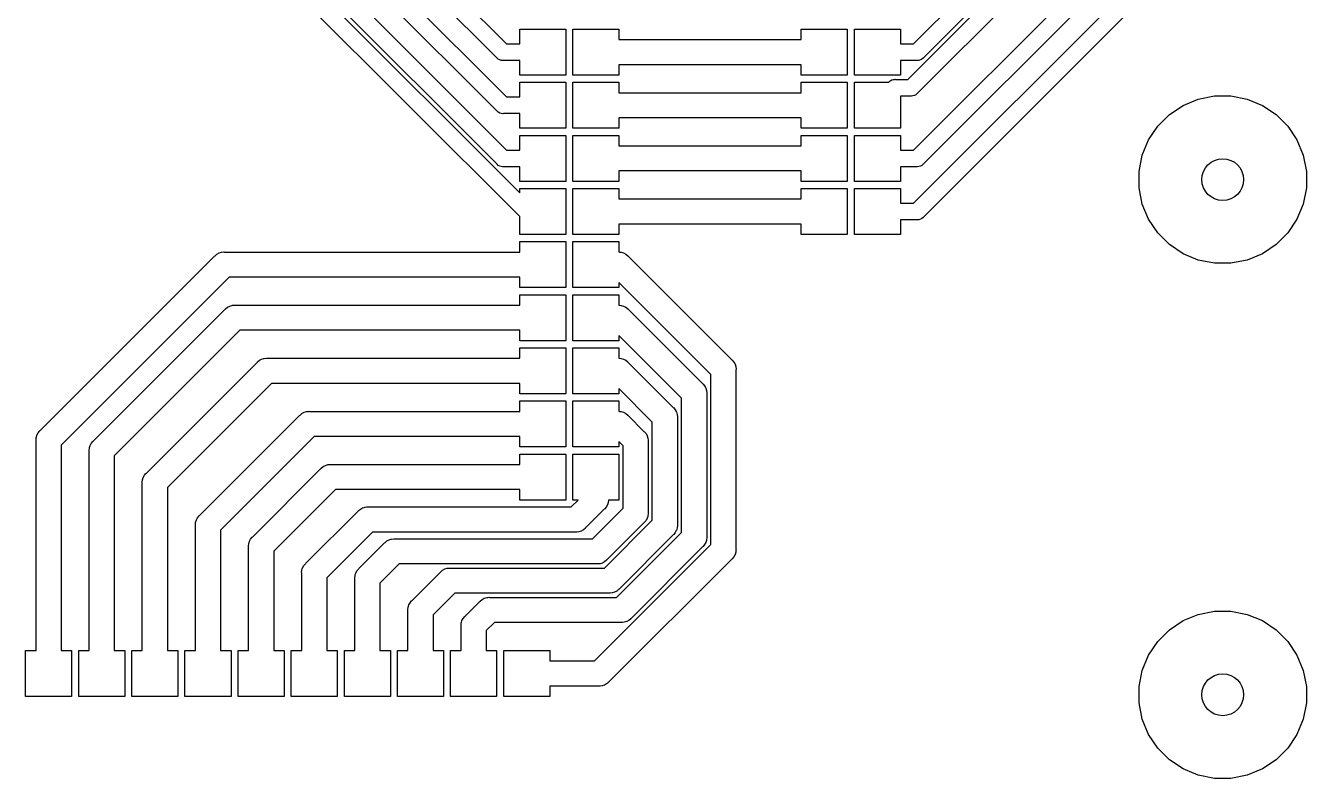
# Model space of a CAD drawing. Extents: x 63 to 188, y -143 to -40.
# Drawn here: x 124.6 to 185.9, y -142.7 to -106.7 of the extents above; entities that cross this region are included whole.
import ezdxf

# ---------------------------------------------------------------- set-up
doc = ezdxf.new("R2010")
doc.units = 0
doc.header["$MEASUREMENT"] = 0
doc.layers.add('BLACK', color=7, linetype='CONTINUOUS')

msp = doc.modelspace()

# ---------------------------------------------------------------- linework, layer by layer
at = {"layer": 'BLACK', "linetype": 'CONTINUOUS'}
for p, q in [((133.052, -92.9842), (147.618, -107.55)), ((167.088, -107.55), (181.702, -92.9363)), ((147.155, -108.219), (132.383, -93.4466)), ((166.803, -109.25), (182.702, -93.3505)), ((182.371, -93.3987), (167.551, -108.219)), ((183.371, -93.8129), (167.265, -109.919)), ((132.052, -94.5242), (147.618, -110.09)), ((147.155, -110.759), (131.383, -94.9866)), ((131.052, -96.0642), (147.618, -112.63)), ((167.088, -112.63), (183.702, -96.0163)), ((130.052, -96.4784), (148.252, -114.679)), ((147.155, -113.299), (130.383, -96.5266)), ((184.371, -96.4787), (167.551, -113.299)), ((148.252, -115.81), (129.383, -96.9408)), ((167.088, -115.17), (184.702, -97.5563)), ((185.371, -98.0187), (167.551, -115.839)), ((148.252, -107.55), (148.252, -106.85)), ((148.252, -106.85), (150.452, -106.85)), ((150.452, -106.85), (150.452, -109.05)), ((150.792, -109.05), (150.792, -106.85)), ((150.792, -106.85), (152.992, -106.85)), ((152.992, -106.85), (152.992, -107.35)), ((161.714, -107.35), (161.714, -106.85)), ((161.714, -106.85), (163.914, -106.85)), ((163.914, -106.85), (163.914, -109.05)), ((164.254, -109.05), (164.254, -106.85)), ((164.254, -106.85), (166.454, -106.85)), ((166.454, -106.85), (166.454, -107.55)), ((147.618, -107.55), (148.252, -107.55)), ((152.992, -107.35), (161.714, -107.35)), ((166.454, -107.55), (167.088, -107.55)), ((147.168, -108.234), (147.155, -108.219)), ((147.183, -108.247), (147.168, -108.234)), ((147.229, -108.284), (147.183, -108.247)), ((147.183, -108.247), (147.183, -108.247)), ((147.298, -108.321), (147.229, -108.284)), ((147.374, -108.344), (147.298, -108.321)), ((147.452, -108.352), (147.374, -108.344)), ((147.472, -108.35), (147.452, -108.352)), ((148.252, -108.35), (147.472, -108.35)), ((148.252, -109.05), (148.252, -108.35)), ((167.234, -108.35), (166.454, -108.35)), ((166.454, -108.35), (166.454, -109.05)), ((167.254, -108.352), (167.234, -108.35)), ((167.274, -108.35), (167.254, -108.352)), ((167.332, -108.344), (167.274, -108.35)), ((167.274, -108.35), (167.274, -108.35)), ((167.408, -108.321), (167.332, -108.344)), ((167.477, -108.284), (167.408, -108.321)), ((167.538, -108.234), (167.477, -108.284)), ((167.551, -108.219), (167.538, -108.234)), ((161.714, -108.55), (152.992, -108.55)), ((152.992, -108.55), (152.992, -109.05)), ((161.714, -109.05), (161.714, -108.55)), ((150.452, -109.05), (148.252, -109.05)), ((148.252, -110.09), (148.252, -109.39)), ((148.252, -109.39), (150.452, -109.39)), ((150.452, -109.39), (150.452, -111.59)), ((152.992, -109.05), (150.792, -109.05)), ((150.792, -111.59), (150.792, -109.39)), ((150.792, -109.39), (152.992, -109.39)), ((152.992, -109.39), (152.992, -109.89)), ((163.914, -109.05), (161.714, -109.05)), ((161.714, -109.89), (161.714, -109.39)), ((161.714, -109.39), (163.914, -109.39)), ((163.914, -109.39), (163.914, -111.59)), ((166.454, -109.05), (164.254, -109.05)), ((164.254, -111.59), (164.254, -109.39)), ((164.254, -109.39), (165.888, -109.39)), ((165.888, -109.39), (165.897, -109.381)), ((165.897, -109.381), (165.91, -109.366)), ((165.91, -109.366), (165.925, -109.353)), ((165.925, -109.353), (165.971, -109.316)), ((165.925, -109.353), (165.925, -109.353)), ((165.971, -109.316), (166.04, -109.279)), ((166.04, -109.279), (166.116, -109.256)), ((166.116, -109.256), (166.174, -109.25)), ((166.174, -109.25), (166.194, -109.248)), ((166.194, -109.248), (166.214, -109.25)), ((166.214, -109.25), (166.803, -109.25)), ((147.618, -110.09), (148.252, -110.09)), ((152.992, -109.89), (161.714, -109.89)), ((166.949, -110.05), (166.454, -110.05)), ((166.454, -110.05), (166.454, -111.59)), ((166.968, -110.052), (166.949, -110.05)), ((166.988, -110.05), (166.968, -110.052)), ((167.047, -110.044), (166.988, -110.05)), ((166.988, -110.05), (166.988, -110.05)), ((167.122, -110.021), (167.047, -110.044)), ((167.192, -109.984), (167.122, -110.021)), ((167.252, -109.934), (167.192, -109.984)), ((167.265, -109.919), (167.252, -109.934)), ((179.969, -110.501), (180.697, -110.2)), ((180.697, -110.2), (181.47, -110.046)), ((181.47, -110.046), (182.258, -110.046)), ((182.258, -110.046), (183.031, -110.2)), ((183.031, -110.2), (183.759, -110.501)), ((147.168, -110.774), (147.155, -110.759)), ((147.183, -110.787), (147.168, -110.774)), ((147.229, -110.824), (147.183, -110.787)), ((147.298, -110.861), (147.229, -110.824)), ((179.314, -110.939), (179.969, -110.501)), ((183.759, -110.501), (184.414, -110.939)), ((147.374, -110.884), (147.298, -110.861)), ((147.452, -110.892), (147.374, -110.884)), ((147.472, -110.89), (147.452, -110.892)), ((148.252, -110.89), (147.472, -110.89)), ((148.252, -111.59), (148.252, -110.89)), ((161.714, -111.09), (152.992, -111.09)), ((152.992, -111.09), (152.992, -111.59)), ((161.714, -111.59), (161.714, -111.09)), ((178.757, -111.496), (179.314, -110.939)), ((184.414, -110.939), (184.971, -111.496)), ((150.452, -111.59), (148.252, -111.59)), ((148.252, -112.63), (148.252, -111.93)), ((148.252, -111.93), (150.452, -111.93)), ((150.452, -111.93), (150.452, -114.13)), ((152.992, -111.59), (150.792, -111.59)), ((150.792, -114.13), (150.792, -111.93)), ((150.792, -111.93), (152.992, -111.93)), ((152.992, -111.93), (152.992, -112.43)), ((163.914, -111.59), (161.714, -111.59)), ((161.714, -112.43), (161.714, -111.93)), ((161.714, -111.93), (163.914, -111.93)), ((163.914, -111.93), (163.914, -114.13)), ((166.454, -111.59), (164.254, -111.59)), ((164.254, -114.13), (164.254, -111.93)), ((164.254, -111.93), (166.454, -111.93)), ((166.454, -111.93), (166.454, -112.63)), ((178.319, -112.151), (178.757, -111.496)), ((184.971, -111.496), (185.409, -112.151)), ((147.618, -112.63), (148.252, -112.63)), ((152.992, -112.43), (161.714, -112.43)), ((166.454, -112.63), (167.088, -112.63)), ((178.018, -112.879), (178.319, -112.151)), ((185.409, -112.151), (185.71, -112.879)), ((177.864, -113.652), (178.018, -112.879)), ((185.71, -112.879), (185.864, -113.652)), ((147.168, -113.314), (147.155, -113.299)), ((147.229, -113.364), (147.168, -113.314)), ((147.298, -113.401), (147.229, -113.364)), ((147.374, -113.424), (147.298, -113.401)), ((147.432, -113.43), (147.374, -113.424)), ((147.452, -113.432), (147.432, -113.43)), ((147.432, -113.43), (147.432, -113.43)), ((147.472, -113.43), (147.452, -113.432)), ((148.252, -113.43), (147.472, -113.43)), ((148.252, -114.13), (148.252, -113.43)), ((161.714, -113.63), (152.992, -113.63)), ((152.992, -113.63), (152.992, -114.13)), ((161.714, -114.13), (161.714, -113.63)), ((167.234, -113.43), (166.454, -113.43)), ((166.454, -113.43), (166.454, -114.13)), ((167.254, -113.432), (167.234, -113.43)), ((167.274, -113.43), (167.254, -113.432)), ((167.332, -113.424), (167.274, -113.43)), ((167.274, -113.43), (167.274, -113.43)), ((167.408, -113.401), (167.332, -113.424)), ((167.477, -113.364), (167.408, -113.401)), ((167.538, -113.314), (167.477, -113.364)), ((167.551, -113.299), (167.538, -113.314)), ((177.864, -114.44), (177.864, -113.652)), ((185.864, -113.652), (185.864, -114.44)), ((150.452, -114.13), (148.252, -114.13)), ((148.252, -114.679), (148.252, -114.47)), ((148.252, -114.47), (150.452, -114.47)), ((150.452, -114.47), (150.452, -116.67)), ((152.992, -114.13), (150.792, -114.13)), ((150.792, -116.67), (150.792, -114.47)), ((150.792, -114.47), (152.992, -114.47)), ((152.992, -114.47), (152.992, -114.97)), ((163.914, -114.13), (161.714, -114.13)), ((161.714, -114.97), (161.714, -114.47)), ((161.714, -114.47), (163.914, -114.47)), ((163.914, -114.47), (163.914, -116.67)), ((166.454, -114.13), (164.254, -114.13)), ((164.254, -116.67), (164.254, -114.47)), ((164.254, -114.47), (166.454, -114.47)), ((166.454, -114.47), (166.454, -115.17)), ((178.018, -115.213), (177.864, -114.44)), ((185.864, -114.44), (185.71, -115.213)), ((152.992, -114.97), (161.714, -114.97)), ((166.454, -115.17), (167.088, -115.17)), ((178.319, -115.941), (178.018, -115.213)), ((185.71, -115.213), (185.409, -115.941)), ((148.252, -116.67), (148.252, -115.81)), ((161.714, -116.17), (152.992, -116.17)), ((152.992, -116.17), (152.992, -116.67)), ((161.714, -116.67), (161.714, -116.17)), ((167.234, -115.97), (166.454, -115.97)), ((166.454, -115.97), (166.454, -116.67)), ((167.254, -115.972), (167.234, -115.97)), ((167.274, -115.97), (167.254, -115.972)), ((167.332, -115.964), (167.274, -115.97)), ((167.274, -115.97), (167.274, -115.97)), ((167.408, -115.941), (167.332, -115.964)), ((167.477, -115.904), (167.408, -115.941)), ((167.538, -115.854), (167.477, -115.904)), ((167.551, -115.839), (167.538, -115.854)), ((178.757, -116.596), (178.319, -115.941)), ((185.409, -115.941), (184.971, -116.596)), ((150.452, -116.67), (148.252, -116.67)), ((152.992, -116.67), (150.792, -116.67)), ((163.914, -116.67), (161.714, -116.67)), ((166.454, -116.67), (164.254, -116.67)), ((179.314, -117.153), (178.757, -116.596)), ((184.971, -116.596), (184.414, -117.153)), ((133.777, -117.609), (133.881, -117.553)), ((133.881, -117.553), (133.994, -117.519)), ((133.994, -117.519), (134.001, -117.518)), ((134.001, -117.518), (134.112, -117.507)), ((134.112, -117.507), (134.141, -117.51)), ((134.141, -117.51), (148.252, -117.51)), ((148.252, -117.51), (148.252, -117.01)), ((148.252, -117.01), (150.452, -117.01)), ((150.452, -117.01), (150.452, -119.21)), ((150.792, -119.21), (150.792, -117.01)), ((150.792, -117.01), (152.992, -117.01)), ((152.992, -117.01), (152.992, -117.507)), ((152.992, -117.507), (152.992, -117.507)), ((152.992, -117.507), (153.021, -117.51)), ((153.021, -117.51), (153.11, -117.519)), ((153.11, -117.519), (153.223, -117.553)), ((153.223, -117.553), (153.327, -117.609)), ((179.969, -117.591), (179.314, -117.153)), ((184.414, -117.153), (183.759, -117.591)), ((125.327, -126.047), (133.667, -117.707)), ((133.667, -117.707), (133.686, -117.684)), ((133.686, -117.684), (133.777, -117.609)), ((153.327, -117.609), (153.418, -117.684)), ((153.418, -117.684), (153.437, -117.707)), ((153.437, -117.707), (158.395, -122.665)), ((180.697, -117.892), (179.969, -117.591)), ((181.47, -118.046), (180.697, -117.892)), ((182.258, -118.046), (181.47, -118.046)), ((183.031, -117.892), (182.258, -118.046)), ((183.759, -117.591), (183.031, -117.892)), ((134.361, -118.71), (126.33, -126.741)), ((148.252, -118.71), (134.361, -118.71)), ((148.252, -119.21), (148.252, -118.71)), ((150.452, -119.21), (148.252, -119.21)), ((152.992, -119.21), (150.792, -119.21)), ((157.392, -123.359), (152.992, -118.959)), ((152.992, -118.959), (152.992, -119.21)), ((148.252, -120.05), (148.252, -119.55)), ((148.252, -119.55), (150.452, -119.55)), ((150.452, -119.55), (150.452, -121.75)), ((150.792, -121.75), (150.792, -119.55)), ((150.792, -119.55), (152.992, -119.55)), ((152.992, -119.55), (152.992, -120.047)), ((127.867, -126.555), (134.175, -120.247)), ((134.175, -120.247), (134.194, -120.224)), ((134.194, -120.224), (134.285, -120.149)), ((134.285, -120.149), (134.389, -120.093)), ((134.389, -120.093), (134.502, -120.059)), ((134.502, -120.059), (134.509, -120.058)), ((134.509, -120.058), (134.62, -120.047)), ((134.62, -120.047), (134.649, -120.05)), ((134.649, -120.05), (148.252, -120.05)), ((152.992, -120.047), (152.992, -120.047)), ((152.992, -120.047), (153.021, -120.05)), ((153.021, -120.05), (153.11, -120.059)), ((153.11, -120.059), (153.223, -120.093)), ((153.223, -120.093), (153.327, -120.149)), ((153.327, -120.149), (153.418, -120.224)), ((153.418, -120.224), (153.437, -120.247)), ((153.437, -120.247), (156.995, -123.805)), ((134.869, -121.25), (128.87, -127.249)), ((148.252, -121.25), (134.869, -121.25)), ((148.252, -121.75), (148.252, -121.25)), ((150.452, -121.75), (148.252, -121.75)), ((152.992, -121.75), (150.792, -121.75)), ((155.992, -124.499), (152.992, -121.499)), ((152.992, -121.499), (152.992, -121.75)), ((148.252, -122.59), (148.252, -122.09)), ((148.252, -122.09), (150.452, -122.09)), ((150.452, -122.09), (150.452, -124.29)), ((150.792, -124.29), (150.792, -122.09)), ((150.792, -122.09), (152.992, -122.09)), ((152.992, -122.09), (152.992, -122.587)), ((130.407, -128.079), (135.699, -122.787)), ((135.699, -122.787), (135.718, -122.764)), ((135.718, -122.764), (135.809, -122.689)), ((135.809, -122.689), (135.913, -122.633)), ((135.913, -122.633), (136.026, -122.599)), ((136.026, -122.599), (136.033, -122.598)), ((136.033, -122.598), (136.144, -122.587)), ((136.144, -122.587), (136.173, -122.59)), ((136.173, -122.59), (148.252, -122.59)), ((152.992, -122.587), (152.992, -122.587)), ((152.992, -122.587), (153.021, -122.59)), ((153.021, -122.59), (153.11, -122.599)), ((153.11, -122.599), (153.223, -122.633)), ((153.223, -122.633), (153.327, -122.689)), ((153.327, -122.689), (153.418, -122.764)), ((153.418, -122.764), (153.437, -122.787)), ((153.437, -122.787), (155.595, -124.945)), ((158.395, -122.665), (158.418, -122.684)), ((158.418, -122.684), (158.493, -122.775)), ((158.493, -122.775), (158.53, -122.843)), ((158.53, -122.843), (158.549, -122.879)), ((158.549, -122.879), (158.583, -122.992)), ((158.583, -122.992), (158.595, -123.11)), ((157.392, -131.501), (157.392, -123.359)), ((158.595, -123.11), (158.592, -123.14)), ((158.592, -123.14), (158.592, -131.72)), ((136.393, -123.79), (131.41, -128.773)), ((148.252, -123.79), (136.393, -123.79)), ((148.252, -124.29), (148.252, -123.79)), ((150.452, -124.29), (148.252, -124.29)), ((152.992, -124.29), (150.792, -124.29)), ((154.592, -125.639), (152.992, -124.039)), ((152.992, -124.039), (152.992, -124.29)), ((156.995, -123.805), (157.018, -123.824)), ((157.018, -123.824), (157.093, -123.915)), ((157.093, -123.915), (157.13, -123.984)), ((157.13, -123.984), (157.149, -124.019)), ((157.149, -124.019), (157.183, -124.132)), ((157.183, -124.132), (157.195, -124.25)), ((157.195, -124.25), (157.192, -124.279)), ((157.192, -124.279), (157.192, -131.14)), ((148.252, -125.13), (148.252, -124.63)), ((148.252, -124.63), (150.452, -124.63)), ((150.452, -124.63), (150.452, -126.83)), ((150.792, -126.83), (150.792, -124.63)), ((150.792, -124.63), (152.992, -124.63)), ((152.992, -124.63), (152.992, -125.127)), ((155.992, -130.921), (155.992, -124.499)), ((132.947, -130.111), (137.731, -125.327)), ((137.731, -125.327), (137.75, -125.304)), ((137.75, -125.304), (137.841, -125.229)), ((137.841, -125.229), (137.945, -125.173)), ((137.945, -125.173), (138.058, -125.139)), ((138.058, -125.139), (138.147, -125.13)), ((138.147, -125.13), (138.176, -125.127)), ((138.176, -125.127), (138.205, -125.13)), ((138.205, -125.13), (148.252, -125.13)), ((152.992, -125.127), (152.992, -125.127)), ((152.992, -125.127), (153.021, -125.13)), ((153.021, -125.13), (153.11, -125.139)), ((153.11, -125.139), (153.223, -125.173)), ((153.223, -125.173), (153.327, -125.229)), ((153.327, -125.229), (153.418, -125.304)), ((153.418, -125.304), (153.437, -125.327)), ((153.437, -125.327), (154.195, -126.085)), ((155.595, -124.945), (155.618, -124.964)), ((155.618, -124.964), (155.693, -125.055)), ((155.693, -125.055), (155.733, -125.13)), ((155.733, -125.13), (155.749, -125.159)), ((155.749, -125.159), (155.783, -125.272)), ((155.783, -125.272), (155.795, -125.39)), ((155.795, -125.39), (155.792, -125.419)), ((155.792, -125.419), (155.792, -130.56)), ((125.229, -126.157), (125.304, -126.066)), ((125.304, -126.066), (125.327, -126.047)), ((154.195, -126.085), (154.218, -126.104)), ((154.218, -126.104), (154.293, -126.195)), ((154.592, -130.341), (154.592, -125.639)), ((125.127, -126.492), (125.139, -126.374)), ((125.13, -126.521), (125.127, -126.492)), ((125.13, -136.568), (125.13, -126.521)), ((125.139, -126.374), (125.144, -126.356)), ((125.144, -126.356), (125.173, -126.261)), ((125.173, -126.261), (125.229, -126.157)), ((126.33, -126.741), (126.33, -136.568)), ((127.713, -126.769), (127.769, -126.665)), ((127.769, -126.665), (127.844, -126.574)), ((127.844, -126.574), (127.867, -126.555)), ((138.425, -126.33), (133.95, -130.805)), ((148.252, -126.33), (138.425, -126.33)), ((148.252, -126.83), (148.252, -126.33)), ((153.192, -126.779), (152.992, -126.579)), ((152.992, -126.579), (152.992, -126.83)), ((154.293, -126.195), (154.349, -126.299)), ((154.349, -126.299), (154.383, -126.412)), ((154.383, -126.412), (154.392, -126.501)), ((154.392, -126.501), (154.392, -126.501)), ((154.392, -126.501), (154.395, -126.53)), ((154.395, -126.53), (154.392, -126.559)), ((154.392, -126.559), (154.392, -129.981)), ((127.667, -127), (127.679, -126.882)), ((127.67, -127.029), (127.667, -127)), ((127.67, -136.568), (127.67, -127.029)), ((127.679, -126.882), (127.684, -126.865)), ((127.684, -126.865), (127.713, -126.769)), ((128.87, -127.249), (128.87, -136.568)), ((150.452, -126.83), (148.252, -126.83)), ((148.252, -127.67), (148.252, -127.17)), ((148.252, -127.17), (150.452, -127.17)), ((150.452, -127.17), (150.452, -129.37)), ((152.992, -126.83), (150.792, -126.83)), ((150.792, -129.37), (150.792, -127.17)), ((150.792, -127.17), (152.992, -127.17)), ((152.992, -127.17), (152.992, -129.37)), ((153.192, -129.761), (153.192, -126.779)), ((135.487, -131.127), (138.747, -127.867)), ((138.747, -127.867), (138.766, -127.844)), ((138.766, -127.844), (138.857, -127.769)), ((138.857, -127.769), (138.961, -127.713)), ((138.961, -127.713), (139.074, -127.679)), ((139.074, -127.679), (139.081, -127.678)), ((139.081, -127.678), (139.192, -127.667)), ((139.192, -127.667), (139.221, -127.67)), ((139.221, -127.67), (148.252, -127.67)), ((130.207, -128.524), (130.219, -128.406)), ((130.21, -128.553), (130.207, -128.524)), ((130.21, -136.568), (130.21, -128.553)), ((130.219, -128.406), (130.253, -128.293)), ((130.219, -128.406), (130.219, -128.406)), ((130.253, -128.293), (130.309, -128.189)), ((130.309, -128.189), (130.384, -128.098)), ((130.384, -128.098), (130.407, -128.079)), ((131.41, -128.773), (131.41, -136.568)), ((139.441, -128.87), (136.49, -131.821)), ((148.252, -128.87), (139.441, -128.87)), ((148.252, -129.37), (148.252, -128.87)), ((140.544, -129.876), (140.635, -129.801)), ((140.635, -129.801), (140.739, -129.745)), ((140.739, -129.745), (140.818, -129.721)), ((140.818, -129.721), (140.852, -129.711)), ((140.852, -129.711), (140.864, -129.71)), ((140.864, -129.71), (140.941, -129.702)), ((140.941, -129.702), (140.97, -129.699)), ((140.941, -129.702), (140.941, -129.702)), ((140.97, -129.699), (140.999, -129.702)), ((140.999, -129.702), (150.711, -129.702)), ((150.452, -129.37), (148.252, -129.37)), ((150.711, -129.702), (151.043, -129.37)), ((151.043, -129.37), (150.792, -129.37)), ((152.295, -129.815), (151.405, -130.705)), ((151.727, -131.226), (153.192, -129.761)), ((152.318, -129.796), (152.295, -129.815)), ((152.393, -129.705), (152.318, -129.796)), ((152.449, -129.601), (152.393, -129.705)), ((152.483, -129.488), (152.449, -129.601)), ((152.492, -129.399), (152.483, -129.488)), ((152.495, -129.37), (152.492, -129.399)), ((152.992, -129.37), (152.495, -129.37)), ((152.495, -129.37), (152.495, -129.37)), ((132.759, -130.438), (132.793, -130.325)), ((132.793, -130.325), (132.849, -130.221)), ((132.849, -130.221), (132.924, -130.13)), ((132.924, -130.13), (132.947, -130.111)), ((138.027, -132.397), (140.525, -129.899)), ((140.525, -129.899), (140.544, -129.876)), ((152.307, -132.626), (154.592, -130.341)), ((154.293, -130.345), (154.218, -130.436)), ((154.349, -130.241), (154.293, -130.345)), ((154.376, -130.153), (154.349, -130.241)), ((154.383, -130.128), (154.376, -130.153)), ((154.385, -130.109), (154.383, -130.128)), ((154.392, -130.039), (154.385, -130.109)), ((154.392, -129.981), (154.395, -130.01)), ((154.395, -130.01), (154.392, -130.039)), ((154.392, -130.039), (154.392, -130.039)), ((132.747, -130.556), (132.759, -130.438)), ((132.75, -130.585), (132.747, -130.556)), ((132.75, -136.568), (132.75, -130.585)), ((132.759, -130.438), (132.759, -130.438)), ((133.95, -130.805), (133.95, -136.568)), ((141.219, -130.902), (139.03, -133.091)), ((150.931, -130.902), (141.219, -130.902)), ((150.96, -130.905), (150.931, -130.902)), ((150.989, -130.902), (150.96, -130.905)), ((151.078, -130.893), (150.989, -130.902)), ((151.191, -130.859), (151.078, -130.893)), ((151.295, -130.803), (151.191, -130.859)), ((151.386, -130.728), (151.295, -130.803)), ((151.405, -130.705), (151.386, -130.728)), ((154.195, -130.455), (152.421, -132.229)), ((152.887, -134.026), (155.992, -130.921)), ((155.595, -131.035), (153.001, -133.629)), ((154.218, -130.436), (154.195, -130.455)), ((155.618, -131.016), (155.595, -131.035)), ((155.693, -130.925), (155.618, -131.016)), ((155.741, -130.835), (155.693, -130.925)), ((155.749, -130.821), (155.741, -130.835)), ((155.783, -130.708), (155.749, -130.821)), ((155.795, -130.59), (155.783, -130.708)), ((155.792, -130.56), (155.795, -130.59)), ((135.287, -131.572), (135.299, -131.454)), ((135.29, -131.601), (135.287, -131.572)), ((135.29, -136.568), (135.29, -131.601)), ((135.299, -131.454), (135.311, -131.413)), ((135.311, -131.413), (135.333, -131.341)), ((135.333, -131.341), (135.389, -131.237)), ((135.389, -131.237), (135.464, -131.146)), ((135.464, -131.146), (135.487, -131.127)), ((140.567, -132.651), (141.795, -131.423)), ((141.795, -131.423), (141.814, -131.4)), ((141.814, -131.4), (141.905, -131.325)), ((141.905, -131.325), (142.009, -131.269)), ((142.009, -131.269), (142.088, -131.245)), ((142.088, -131.245), (142.122, -131.235)), ((142.122, -131.235), (142.24, -131.223)), ((142.24, -131.223), (142.269, -131.226)), ((142.269, -131.226), (151.727, -131.226)), ((151.825, -137.068), (157.392, -131.501)), ((156.995, -131.615), (153.581, -135.029)), ((157.018, -131.596), (156.995, -131.615)), ((157.093, -131.505), (157.018, -131.596)), ((157.149, -131.401), (157.093, -131.505)), ((157.176, -131.311), (157.149, -131.401)), ((157.183, -131.287), (157.176, -131.311)), ((157.195, -131.17), (157.183, -131.287)), ((157.192, -131.14), (157.195, -131.17)), ((136.49, -131.821), (136.49, -136.568)), ((152.402, -132.252), (152.311, -132.327)), ((152.421, -132.229), (152.402, -132.252)), ((158.395, -132.195), (152.519, -138.071)), ((158.418, -132.176), (158.395, -132.195)), ((158.493, -132.085), (158.418, -132.176)), ((158.549, -131.98), (158.493, -132.085)), ((158.583, -131.867), (158.549, -131.98)), ((158.592, -131.779), (158.583, -131.867)), ((158.592, -131.72), (158.595, -131.75)), ((158.595, -131.75), (158.592, -131.779)), ((137.827, -132.842), (137.839, -132.724)), ((137.83, -132.871), (137.827, -132.842)), ((137.83, -136.568), (137.83, -132.871)), ((137.839, -132.724), (137.858, -132.661)), ((137.858, -132.661), (137.873, -132.611)), ((137.873, -132.611), (137.929, -132.507)), ((137.929, -132.507), (138.004, -132.416)), ((138.004, -132.416), (138.027, -132.397)), ((140.391, -132.937), (140.413, -132.865)), ((140.413, -132.865), (140.469, -132.761)), ((140.469, -132.761), (140.544, -132.67)), ((140.544, -132.67), (140.567, -132.651)), ((142.489, -132.426), (141.57, -133.345)), ((151.947, -132.426), (142.489, -132.426)), ((143.107, -134.175), (144.459, -132.823)), ((144.459, -132.823), (144.478, -132.8)), ((144.478, -132.8), (144.569, -132.725)), ((144.569, -132.725), (144.673, -132.669)), ((144.673, -132.669), (144.786, -132.635)), ((144.673, -132.669), (144.673, -132.669)), ((144.786, -132.635), (144.904, -132.623)), ((144.904, -132.623), (144.933, -132.626)), ((144.933, -132.626), (152.307, -132.626)), ((151.976, -132.429), (151.947, -132.426)), ((152.005, -132.426), (151.976, -132.429)), ((152.094, -132.417), (152.005, -132.426)), ((152.207, -132.383), (152.094, -132.417)), ((152.311, -132.327), (152.207, -132.383)), ((139.03, -133.091), (139.03, -136.568)), ((140.367, -133.096), (140.379, -132.978)), ((140.37, -133.125), (140.367, -133.096)), ((140.37, -136.568), (140.37, -133.125)), ((140.379, -132.978), (140.391, -132.937)), ((141.57, -133.345), (141.57, -136.568)), ((145.153, -133.826), (144.11, -134.869)), ((152.526, -133.826), (145.153, -133.826)), ((146.457, -134.125), (146.561, -134.069)), ((146.561, -134.069), (146.674, -134.035)), ((146.674, -134.035), (146.735, -134.029)), ((146.735, -134.029), (146.792, -134.023)), ((146.792, -134.023), (146.821, -134.026)), ((146.821, -134.026), (152.887, -134.026)), ((152.556, -133.829), (152.526, -133.826)), ((152.585, -133.826), (152.556, -133.829)), ((152.674, -133.817), (152.585, -133.826)), ((152.787, -133.783), (152.674, -133.817)), ((152.891, -133.727), (152.787, -133.783)), ((152.982, -133.652), (152.891, -133.727)), ((153.001, -133.629), (152.982, -133.652)), ((142.907, -134.62), (142.919, -134.502)), ((142.91, -134.649), (142.907, -134.62)), ((142.91, -136.568), (142.91, -134.649)), ((142.919, -134.502), (142.935, -134.447)), ((142.935, -134.447), (142.953, -134.389)), ((142.953, -134.389), (143.009, -134.285)), ((143.009, -134.285), (143.084, -134.194)), ((143.084, -134.194), (143.107, -134.175)), ((145.647, -134.923), (146.347, -134.223)), ((146.347, -134.223), (146.366, -134.2)), ((146.366, -134.2), (146.457, -134.125)), ((180.697, -134.838), (181.47, -134.684)), ((181.47, -134.684), (182.258, -134.684)), ((182.258, -134.684), (183.031, -134.838)), ((144.11, -134.869), (144.11, -136.568)), ((145.447, -135.368), (145.459, -135.25)), ((145.459, -135.25), (145.465, -135.229)), ((145.465, -135.229), (145.493, -135.137)), ((145.493, -135.137), (145.549, -135.033)), ((145.549, -135.033), (145.624, -134.942)), ((145.624, -134.942), (145.647, -134.923)), ((147.041, -135.226), (146.65, -135.617)), ((153.106, -135.226), (147.041, -135.226)), ((153.136, -135.229), (153.106, -135.226)), ((153.165, -135.226), (153.136, -135.229)), ((153.253, -135.217), (153.165, -135.226)), ((153.367, -135.183), (153.253, -135.217)), ((153.471, -135.127), (153.367, -135.183)), ((153.562, -135.052), (153.471, -135.127)), ((153.581, -135.029), (153.562, -135.052)), ((179.314, -135.577), (179.969, -135.139)), ((179.969, -135.139), (180.697, -134.838)), ((183.031, -134.838), (183.759, -135.139)), ((183.759, -135.139), (184.414, -135.577)), ((145.45, -135.397), (145.447, -135.368)), ((145.45, -136.568), (145.45, -135.397)), ((146.65, -135.617), (146.65, -136.568)), ((178.757, -136.134), (179.314, -135.577)), ((184.414, -135.577), (184.971, -136.134)), ((178.319, -136.789), (178.757, -136.134)), ((184.971, -136.134), (185.409, -136.789)), ((124.63, -138.768), (124.63, -136.568)), ((124.63, -136.568), (125.13, -136.568)), ((126.33, -136.568), (126.83, -136.568)), ((126.83, -136.568), (126.83, -138.768)), ((127.17, -138.768), (127.17, -136.568)), ((127.17, -136.568), (127.67, -136.568)), ((128.87, -136.568), (129.37, -136.568)), ((129.37, -136.568), (129.37, -138.768)), ((129.71, -138.768), (129.71, -136.568)), ((129.71, -136.568), (130.21, -136.568)), ((131.41, -136.568), (131.91, -136.568)), ((131.91, -136.568), (131.91, -138.768)), ((132.25, -138.768), (132.25, -136.568)), ((132.25, -136.568), (132.75, -136.568)), ((133.95, -136.568), (134.45, -136.568)), ((134.45, -136.568), (134.45, -138.768)), ((134.79, -138.768), (134.79, -136.568)), ((134.79, -136.568), (135.29, -136.568)), ((136.49, -136.568), (136.99, -136.568)), ((136.99, -136.568), (136.99, -138.768)), ((137.33, -138.768), (137.33, -136.568)), ((137.33, -136.568), (137.83, -136.568)), ((139.03, -136.568), (139.53, -136.568)), ((139.53, -136.568), (139.53, -138.768)), ((139.87, -138.768), (139.87, -136.568)), ((139.87, -136.568), (140.37, -136.568)), ((141.57, -136.568), (142.07, -136.568)), ((142.07, -136.568), (142.07, -138.768)), ((142.41, -138.768), (142.41, -136.568)), ((142.41, -136.568), (142.91, -136.568)), ((144.11, -136.568), (144.61, -136.568)), ((144.61, -136.568), (144.61, -138.768)), ((144.95, -138.768), (144.95, -136.568)), ((144.95, -136.568), (145.45, -136.568)), ((146.65, -136.568), (147.15, -136.568)), ((147.15, -136.568), (147.15, -138.768)), ((147.49, -138.768), (147.49, -136.568)), ((147.49, -136.568), (149.69, -136.568)), ((149.69, -136.568), (149.69, -137.068)), ((149.69, -137.068), (151.825, -137.068)), ((178.018, -137.517), (178.319, -136.789)), ((185.409, -136.789), (185.71, -137.517)), ((177.864, -138.29), (178.018, -137.517)), ((185.71, -137.517), (185.864, -138.29)), ((152.044, -138.268), (149.69, -138.268)), ((149.69, -138.268), (149.69, -138.768)), ((152.074, -138.271), (152.044, -138.268)), ((152.103, -138.268), (152.074, -138.271)), ((152.191, -138.259), (152.103, -138.268)), ((152.304, -138.225), (152.191, -138.259)), ((152.409, -138.169), (152.304, -138.225)), ((152.5, -138.094), (152.409, -138.169)), ((152.519, -138.071), (152.5, -138.094)), ((177.864, -139.078), (177.864, -138.29)), ((185.864, -138.29), (185.864, -139.078)), ((126.83, -138.768), (124.63, -138.768)), ((129.37, -138.768), (127.17, -138.768)), ((131.91, -138.768), (129.71, -138.768)), ((134.45, -138.768), (132.25, -138.768)), ((136.99, -138.768), (134.79, -138.768)), ((139.53, -138.768), (137.33, -138.768)), ((142.07, -138.768), (139.87, -138.768)), ((144.61, -138.768), (142.41, -138.768)), ((147.15, -138.768), (144.95, -138.768)), ((149.69, -138.768), (147.49, -138.768)), ((178.018, -139.851), (177.864, -139.078)), ((185.864, -139.078), (185.71, -139.851)), ((178.319, -140.579), (178.018, -139.851)), ((185.71, -139.851), (185.409, -140.579)), ((178.757, -141.234), (178.319, -140.579)), ((185.409, -140.579), (184.971, -141.234)), ((179.314, -141.791), (178.757, -141.234)), ((184.971, -141.234), (184.414, -141.791)), ((179.969, -142.229), (179.314, -141.791)), ((184.414, -141.791), (183.759, -142.229)), ((180.697, -142.53), (179.969, -142.229)), ((181.47, -142.684), (180.697, -142.53)), ((183.031, -142.53), (182.258, -142.684)), ((183.759, -142.229), (183.031, -142.53)), ((182.258, -142.684), (181.47, -142.684))]:
    msp.add_line(p, q, dxfattribs=at)
at = {"layer": 'BLACK'}
for centre in [(181.864, -114.046), (181.864, -138.684)]:
    msp.add_circle(centre, 1, dxfattribs=at)

doc.saveas('drawing.dxf')
